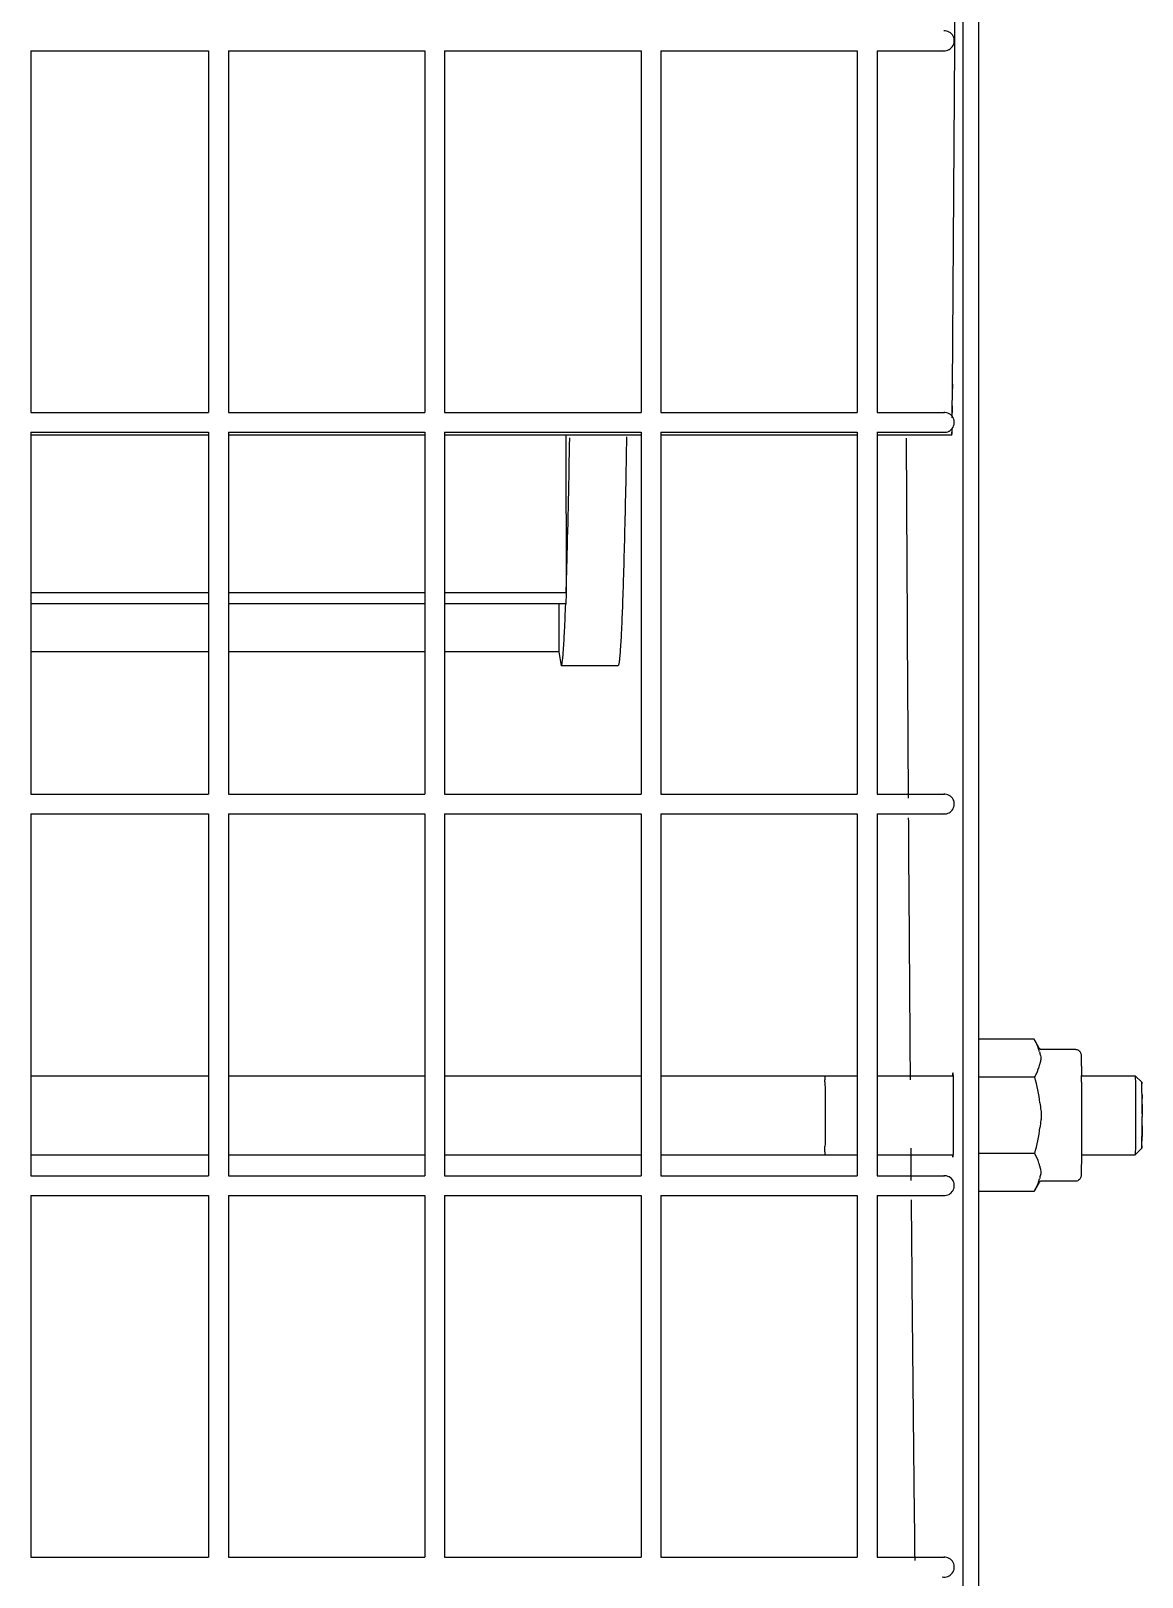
# Model space of a CAD drawing. Header units: millimetres. Extents: x 6781 to 13993, y -7973 to 4183.
# Drawn here: x 8805.3 to 8889.4, y -4946.6 to -4829.5 of the extents above; entities that cross this region are included whole.
import ezdxf

# ---------------------------------------------------------------- set-up
doc = ezdxf.new("R2010")
doc.units = ezdxf.units.MM
doc.header["$LTSCALE"] = 307.34
doc.layers.get('0').update_dxf_attribs({"linetype": 'CONTINUOUS'})

msp = doc.modelspace()

# ---------------------------------------------------------------- linework, layer by layer
at = {"color": 0, "linetype": 'Continuous'}
for p, q in [((8875.01515, -4856.56861), (8875.82287, -4739.6059)), ((8875.82287, -5004.6059), (8875.82287, -4739.60614)), ((8877.02282, -5003.60614), (8877.02282, -4739.60614)), ((8805.25597, -4831.0259), (8805.25597, -4858.4159)), ((8805.25597, -4831.0259), (8818.70532, -4831.0259)), ((8818.70532, -4831.0259), (8818.70532, -4858.4159)), ((8820.20532, -4831.0259), (8820.20532, -4858.4159)), ((8820.20532, -4831.0259), (8835.07461, -4831.0259)), ((8835.07461, -4831.0259), (8835.07461, -4858.4159)), ((8836.57461, -4831.0259), (8836.57461, -4858.4159)), ((8836.57461, -4831.0259), (8851.4439, -4831.0259)), ((8851.4439, -4831.0259), (8851.4439, -4858.4159)), ((8852.9439, -4831.0259), (8852.9439, -4858.4159)), ((8852.9439, -4831.0259), (8867.81318, -4831.0259)), ((8867.81318, -4831.0259), (8867.81318, -4858.4159)), ((8869.31318, -4831.0259), (8869.31318, -4858.4159)), ((8869.31318, -4831.0259), (8874.40628, -4831.0259)), ((8875.0173, -4856.26952), (8875.01488, -4856.60425)), ((8805.25597, -4858.4159), (8818.70532, -4858.4159)), ((8820.20532, -4858.4159), (8835.07461, -4858.4159)), ((8836.57461, -4858.4159), (8851.4439, -4858.4159)), ((8852.9439, -4858.4159), (8867.81318, -4858.4159)), ((8869.31318, -4858.4159), (8874.40628, -4858.4159)), ((8874.99769, -4858.34039), (8874.99623, -4858.45092)), ((8874.99717, -4858.38048), (8874.9966, -4858.42335)), ((8805.25597, -4859.9159), (8805.25597, -4887.3059)), ((8805.25597, -4859.9159), (8818.70532, -4859.9159)), ((8818.70532, -4860.1259), (8805.25597, -4860.1259)), ((8818.70532, -4859.9159), (8818.70532, -4887.3059)), ((8820.20532, -4859.9159), (8820.20532, -4887.3059)), ((8820.20532, -4859.9159), (8835.07461, -4859.9159)), ((8835.07461, -4860.1259), (8820.20532, -4860.1259)), ((8835.07461, -4859.9159), (8835.07461, -4887.3059)), ((8836.57461, -4859.9159), (8836.57461, -4887.3059)), ((8836.57461, -4859.9159), (8851.4439, -4859.9159)), ((8851.4439, -4860.1259), (8836.57461, -4860.1259)), ((8845.73875, -4860.1259), (8845.7686, -4872.06534)), ((8851.4439, -4859.9159), (8851.4439, -4887.3059)), ((8852.9439, -4859.9159), (8852.9439, -4887.3059)), ((8852.9439, -4859.9159), (8867.81318, -4859.9159)), ((8867.81318, -4860.1259), (8852.9439, -4860.1259)), ((8867.81318, -4859.9159), (8867.81318, -4887.3059)), ((8869.31318, -4859.9159), (8869.31318, -4887.3059)), ((8869.31318, -4859.9159), (8874.40628, -4859.9159)), ((8874.94591, -4860.1259), (8869.31318, -4860.1259)), ((8818.70532, -4872.07384), (8805.25597, -4872.07384)), ((8818.70532, -4872.91244), (8805.25597, -4872.91325)), ((8835.07461, -4872.07384), (8820.20532, -4872.07384)), ((8835.07461, -4872.91144), (8820.20532, -4872.91235)), ((8845.76862, -4872.07384), (8836.57461, -4872.07384)), ((8845.73932, -4872.9108), (8836.57461, -4872.91135)), ((8845.22861, -4872.91017), (8845.22417, -4876.52651)), ((8845.76862, -4872.07384), (8845.73933, -4872.91505)), ((8818.70532, -4876.53524), (8805.25597, -4876.53524)), ((8835.07461, -4876.53524), (8820.20532, -4876.53524)), ((8845.22416, -4876.53524), (8836.57461, -4876.53524)), ((8845.22417, -4876.52651), (8845.39175, -4877.60614)), ((8849.69158, -4877.60614), (8845.39177, -4877.60614)), ((8805.25597, -4887.3059), (8818.70532, -4887.3059)), ((8820.20532, -4887.3059), (8835.07461, -4887.3059)), ((8836.57461, -4887.3059), (8851.4439, -4887.3059)), ((8852.9439, -4887.3059), (8867.81318, -4887.3059)), ((8869.31318, -4887.3059), (8874.40628, -4887.3059)), ((8805.25597, -4888.8059), (8805.25597, -4916.1959)), ((8805.25597, -4888.8059), (8818.70532, -4888.8059)), ((8818.70532, -4888.8059), (8818.70532, -4916.1959)), ((8820.20532, -4888.8059), (8820.20532, -4916.1959)), ((8820.20532, -4888.8059), (8835.07461, -4888.8059)), ((8835.07461, -4888.8059), (8835.07461, -4916.1959)), ((8836.57461, -4888.8059), (8836.57461, -4916.1959)), ((8836.57461, -4888.8059), (8851.4439, -4888.8059)), ((8851.4439, -4888.8059), (8851.4439, -4916.1959)), ((8852.9439, -4888.8059), (8852.9439, -4916.1959)), ((8852.9439, -4888.8059), (8867.81318, -4888.8059)), ((8867.81318, -4888.8059), (8867.81318, -4916.1959)), ((8869.31318, -4888.8059), (8869.31318, -4916.1959)), ((8869.31318, -4888.8059), (8874.40628, -4888.8059)), ((8881.19476, -4905.85068), (8877.02282, -4905.85068)), ((8881.2262, -4905.90403), (8881.19476, -4905.85068)), ((8881.59158, -4906.53735), (8881.22601, -4905.90406)), ((8884.34842, -4906.63669), (8881.76401, -4906.63669)), ((8805.25597, -4908.62419), (8818.70532, -4908.62419)), ((8820.20532, -4908.62419), (8835.07461, -4908.62419)), ((8836.57461, -4908.62419), (8851.4439, -4908.62419)), ((8852.9439, -4908.62419), (8867.81318, -4908.62419)), ((8869.31318, -4908.62419), (8875.0587, -4908.62419)), ((8881.24141, -4908.73744), (8877.02282, -4908.73744)), ((8884.78075, -4908.62419), (8888.84823, -4908.62419)), ((8889.34842, -4909.1243), (8888.84849, -4908.62432)), ((8889.34842, -4909.12634), (8889.34821, -4909.12419)), ((8889.36655, -4910.07966), (8889.3683, -4910.35523)), ((8889.3683, -4910.35522), (8889.36655, -4910.07966)), ((8889.37024, -4910.80329), (8889.37083, -4911.01674)), ((8889.37083, -4911.01674), (8889.37024, -4910.80329)), ((8889.37151, -4911.52005), (8889.37151, -4911.72739)), ((8889.36885, -4912.78856), (8889.36729, -4913.06229)), ((8889.36729, -4913.0623), (8889.36885, -4912.78856)), ((8889.37029, -4912.42815), (8889.36885, -4912.78856)), ((8889.36885, -4912.78856), (8889.37029, -4912.42815)), ((8871.86408, -4914.12419), (8871.86817, -4914.62419)), ((8889.34842, -4914.12408), (8888.84849, -4914.62406)), ((8889.35059, -4914.11106), (8889.34994, -4914.11726)), ((8889.34994, -4914.11728), (8889.35059, -4914.11108)), ((8805.25597, -4914.62419), (8818.70532, -4914.62419)), ((8820.20532, -4914.62419), (8835.07461, -4914.62419)), ((8836.57461, -4914.62419), (8851.4439, -4914.62419)), ((8852.9439, -4914.62419), (8867.81318, -4914.62419)), ((8869.31318, -4914.62419), (8875.05697, -4914.62419)), ((8871.86015, -4914.49653), (8871.86427, -4914.99521)), ((8871.86427, -4914.99521), (8871.87732, -4916.55537)), ((8871.86428, -4914.99521), (8871.87732, -4916.55537)), ((8881.24141, -4914.51094), (8877.02282, -4914.51094)), ((8884.78079, -4914.62419), (8888.84823, -4914.62419)), ((8805.25597, -4916.1959), (8818.70532, -4916.1959)), ((8820.20532, -4916.1959), (8835.07461, -4916.1959)), ((8836.57461, -4916.1959), (8851.4439, -4916.1959)), ((8852.9439, -4916.1959), (8867.81318, -4916.1959)), ((8869.31318, -4916.1959), (8874.40628, -4916.1959)), ((8881.19476, -4917.39769), (8877.02282, -4917.39769)), ((8881.19476, -4917.39769), (8881.22609, -4917.34433)), ((8881.59158, -4916.71102), (8881.22601, -4917.34432)), ((8884.34842, -4916.61169), (8881.76401, -4916.61169)), ((8805.25597, -4917.6959), (8805.25597, -4945.0859)), ((8805.25597, -4917.6959), (8818.70532, -4917.6959)), ((8818.70532, -4917.6959), (8818.70532, -4945.0859)), ((8820.20532, -4917.6959), (8820.20532, -4945.0859)), ((8820.20532, -4917.6959), (8835.07461, -4917.6959)), ((8835.07461, -4917.6959), (8835.07461, -4945.0859)), ((8836.57461, -4917.6959), (8836.57461, -4945.0859)), ((8836.57461, -4917.6959), (8851.4439, -4917.6959)), ((8851.4439, -4917.6959), (8851.4439, -4945.0859)), ((8852.9439, -4917.6959), (8852.9439, -4945.0859)), ((8852.9439, -4917.6959), (8867.81318, -4917.6959)), ((8867.81318, -4917.6959), (8867.81318, -4945.0859)), ((8869.31318, -4917.6959), (8869.31318, -4945.0859)), ((8869.31318, -4917.6959), (8874.40628, -4917.6959)), ((8805.25597, -4945.0859), (8818.70532, -4945.0859)), ((8820.20532, -4945.0859), (8835.07461, -4945.0859)), ((8836.57461, -4945.0859), (8851.4439, -4945.0859)), ((8852.9439, -4945.0859), (8867.81318, -4945.0859)), ((8869.31318, -4945.0859), (8874.40628, -4945.0859))]:
    msp.add_line(p, q, dxfattribs=at)
for centre, radius, start, end in [((8874.4065, -4830.2759), 0.75, 257.1428571, 93.5651173), ((8507.63897, -4853.87681), 367.38603, 359.3722521, 359.5801963), ((8508.6444, -4853.88776), 366.38055, 359.3722374, 359.5751817), ((8643.59017, -4855.34052), 231.42696, 359.2473567, 359.3658485), ((8874.4065, -4859.1659), 0.75, 257.1428571, 93.5651173), ((8717.15052, -4856.31951), 157.8601, 359.097033, 359.2263778), ((8714.03788, -4856.27307), 160.97308, 359.1047116, 359.2346214), ((8874.4065, -4888.0559), 0.75, 257.1428571, 93.5651173), ((8826.93519, -4909.65096), 38.43314, 0.8207916, 1.0597369), ((8640.28835, -4910.58586), 244.50033, 0.3434264, 0.4605724), ((8874.75897, -4909.64971), 14.60201, 1.0107193, 1.5647805), ((8874.76371, -4909.64963), 14.59727, 1.0106564, 1.5648862), ((8854.42243, -4910.02827), 34.94207, 0.7608519, 1.0431427), ((8854.41056, -4910.02848), 34.95394, 0.7609156, 1.043105), ((8824.12637, -4910.43846), 65.24091, 0.5613728, 0.7677483), ((8824.15115, -4910.43819), 65.21613, 0.5613369, 0.7677894), ((8782.86185, -4910.85029), 106.50748, 0.4145678, 0.565416), ((8782.81551, -4910.85072), 106.55383, 0.414611, 0.5653912), ((8690.5694, -4911.43768), 198.80185, 0.182837, 0.3119724), ((8690.53305, -4911.43786), 198.8382, 0.1828528, 0.3119639), ((8637.33167, -4911.63932), 252.03985, 359.8206762, 359.9799787), ((8637.33654, -4911.63934), 252.03499, 359.820677, 359.9799828), ((8834.77954, -4913.72554), 30.58777, 358.7358353, 359.2107882), ((8802.88335, -4913.24614), 62.48754, 359.174093, 359.3308639), ((8862.72511, -4913.35326), 26.63835, 358.7431568, 359.2468757), ((8862.71738, -4913.35314), 26.64608, 358.7432422, 359.2468245), ((8834.7016, -4912.94284), 54.66484, 359.2028181, 359.33383), ((8834.71254, -4912.943), 54.6539, 359.2028111, 359.3338507), ((8874.4065, -4916.9459), 0.75, 257.1428571, 93.5651173), ((8874.4065, -4945.8359), 0.75, 257.1428571, 93.5651173)]:
    msp.add_arc(centre, radius, start, end, dxfattribs=at)
for points, knots in [([(8875.00296, -4857.90194), (8875.00213, -4857.97679), (8875.00044, -4858.12294), (8874.99862, -4858.2691), (8874.99769, -4858.34039)], [0, 0, 0, 0, 0.51215921, 1, 1, 1, 1]), ([(8850.34504, -4860.24795), (8850.32144, -4861.58343), (8850.2742, -4864.08651), (8850.19686, -4867.58509), (8850.1179, -4870.56694), (8850.03839, -4873.02389), (8849.95789, -4874.93925), (8849.88755, -4876.20873), (8849.8253, -4876.93265), (8849.78658, -4877.29765), (8849.74808, -4877.47408), (8849.71872, -4877.60584), (8849.69162, -4877.60598)], [0, 0, 0, 0, 0.2304611, 0.431970857, 0.603760636, 0.745229963, 0.855842012, 0.935227163, 0.963129439, 0.983147054, 0.995324507, 1, 1, 1, 1]), ([(8874.96799, -4859.82674), (8874.96527, -4859.90139), (8874.93462, -4859.96506), (8874.97129, -4860.1259), (8874.94591, -4860.1259)], [0, 0, 0, 0, 0.746407087, 1, 1, 1, 1]), ([(8874.94933, -4860.11855), (8874.9489, -4860.12036), (8874.94838, -4860.12262), (8874.94669, -4860.12563), (8874.94588, -4860.12559)], [0, 0, 0, 0, 0.696976781, 1, 1, 1, 1]), ([(8874.96799, -4859.8267), (8874.96557, -4859.89307), (8874.95936, -4859.98994), (8874.95664, -4860.08831), (8874.94933, -4860.11855)], [0, 0, 0, 0, 0.681019202, 1, 1, 1, 1]), ([(8874.97354, -4859.6532), (8874.97267, -4859.68373), (8874.97094, -4859.74157), (8874.96898, -4859.7994), (8874.96799, -4859.8267)], [0, 0, 0, 0, 0.527931813, 1, 1, 1, 1]), ([(8845.7686, -4872.06534), (8845.79464, -4871.28473), (8845.91066, -4867.37464), (8845.98825, -4863.46352), (8846.04372, -4860.33326)], [0, 0, 0, 0, 0.199663272, 1, 1, 1, 1]), ([(8871.51496, -4860.36727), (8871.52615, -4862.69794), (8871.57134, -4871.78209), (8871.62303, -4880.86622), (8871.66569, -4887.61966)], [0, 0, 0, 0, 0.256563741, 1, 1, 1, 1]), ([(8871.51496, -4860.36727), (8871.52615, -4862.69793), (8871.57134, -4871.78209), (8871.62303, -4880.86622), (8871.66569, -4887.61966)], [0, 0, 0, 0, 0.256563761, 1, 1, 1, 1]), ([(8845.39175, -4877.6061), (8845.42035, -4877.60623), (8845.44961, -4877.46441), (8845.49022, -4877.27784), (8845.52971, -4876.88756), (8845.59433, -4876.11541), (8845.66665, -4874.76027), (8845.71445, -4873.58985), (8845.73931, -4872.90654)], [0, 0, 0, 0, 0.018155467, 0.065908711, 0.144486179, 0.254034905, 0.565842773, 1, 1, 1, 1]), ([(8871.6752, -4889.1132), (8871.68607, -4890.80925), (8871.72949, -4897.41784), (8871.77725, -4904.02639), (8871.81556, -4908.93889)], [0, 0, 0, 0, 0.256643282, 1, 1, 1, 1]), ([(8871.6752, -4889.1132), (8871.68607, -4890.80925), (8871.72949, -4897.41784), (8871.77725, -4904.0264), (8871.81557, -4908.93889)], [0, 0, 0, 0, 0.256643306, 1, 1, 1, 1]), ([(8881.60654, -4906.82431), (8881.58853, -4906.74577), (8881.49812, -4906.42511), (8881.35206, -4906.12241), (8881.22601, -4905.90406)], [0, 0, 0, 0, 0.242188502, 1, 1, 1, 1]), ([(8881.59158, -4906.53735), (8881.59541, -4906.54399), (8881.61433, -4906.5728), (8881.64106, -4906.59657), (8881.66426, -4906.60997)], [0, 0, 0, 0, 0.222444064, 1, 1, 1, 1]), ([(8881.68425, -4907.10492), (8881.70136, -4907.16661), (8881.73147, -4907.29352), (8881.70552, -4907.42136), (8881.69036, -4907.48322)], [0, 0, 0, 0, 0.501257282, 1, 1, 1, 1]), ([(8884.34842, -4906.63669), (8884.40069, -4906.63669), (8884.50595, -4906.6575), (8884.59492, -4906.71734), (8884.63166, -4906.75405)], [0, 0, 0, 0, 0.501614899, 1, 1, 1, 1]), ([(8884.63168, -4906.75406), (8884.68168, -4906.80406), (8884.73217, -4906.89277), (8884.75221, -4907.01882), (8884.7572, -4907.11986), (8884.76201, -4907.25642), (8884.7662, -4907.43862), (8884.77034, -4907.66958), (8884.77587, -4908.06903), (8884.77894, -4908.39126), (8884.78079, -4908.62046)], [0, 0, 0, 0, 0.111897028, 0.151622379, 0.201746163, 0.271794546, 0.367892957, 0.490095251, 0.637315638, 1, 1, 1, 1]), ([(8881.24141, -4908.73744), (8881.28561, -4908.65867), (8881.44794, -4908.34986), (8881.57168, -4908.01775), (8881.62172, -4907.76381)], [0, 0, 0, 0, 0.258697504, 1, 1, 1, 1]), ([(8865.34925, -4908.62427), (8865.35602, -4908.62433), (8865.34714, -4908.66671), (8865.36053, -4908.71151), (8865.35726, -4908.81875), (8865.3609, -4908.89456), (8865.36175, -4908.94014)], [0, 0, 0, 0, 0.064243121, 0.254156684, 0.567625725, 1, 1, 1, 1]), ([(8865.36438, -4909.1004), (8865.36681, -4909.26778), (8865.37571, -4910.1503), (8865.37741, -4911.03287), (8865.37722, -4911.74803)], [0, 0, 0, 0, 0.189672622, 1, 1, 1, 1]), ([(8875.03834, -4908.59882), (8875.03957, -4908.55083), (8875.06043, -4908.51017), (8875.0322, -4908.40614), (8875.04854, -4908.40614)], [0, 0, 0, 0, 0.746135151, 1, 1, 1, 1]), ([(8875.04854, -4908.40614), (8875.06503, -4908.40614), (8875.03647, -4908.5112), (8875.05754, -4908.55226), (8875.05878, -4908.60073)], [0, 0, 0, 0, 0.253871373, 1, 1, 1, 1]), ([(8875.06689, -4909.08263), (8875.07142, -4909.46083), (8875.08135, -4911.15702), (8875.08287, -4912.85335), (8875.06638, -4914.17124)], [0, 0, 0, 0, 0.22298118, 1, 1, 1, 1]), ([(8884.78429, -4909.12035), (8884.78672, -4909.51955), (8884.7934, -4911.18827), (8884.792, -4912.85703), (8884.7843, -4914.12653)], [0, 0, 0, 0, 0.239228207, 1, 1, 1, 1]), ([(8888.84849, -4908.62436), (8888.85638, -4908.63234), (8888.84678, -4908.68121), (8888.86134, -4908.76619), (8888.85845, -4908.91739), (8888.86238, -4909.03321), (8888.86336, -4909.10065)], [0, 0, 0, 0, 0.070636515, 0.263754998, 0.575497581, 1, 1, 1, 1]), ([(8888.86336, -4909.10065), (8888.86579, -4909.26808), (8888.87468, -4910.15051), (8888.87647, -4911.033), (8888.87619, -4911.74803)], [0, 0, 0, 0, 0.18974165, 1, 1, 1, 1]), ([(8889.35241, -4909.16518), (8889.35191, -4909.1553), (8889.34927, -4909.14287), (8889.3511, -4909.12704), (8889.34842, -4909.12434)], [0, 0, 0, 0, 0.72220338, 1, 1, 1, 1]), ([(8889.34843, -4909.12436), (8889.35108, -4909.12709), (8889.3493, -4909.14286), (8889.35191, -4909.15533), (8889.35241, -4909.1652)], [0, 0, 0, 0, 0.278164743, 1, 1, 1, 1]), ([(8889.35554, -4909.25097), (8889.35508, -4909.23474), (8889.3542, -4909.20614), (8889.35304, -4909.17754), (8889.35241, -4909.16518)], [0, 0, 0, 0, 0.567510594, 1, 1, 1, 1]), ([(8889.35241, -4909.1652), (8889.35304, -4909.17756), (8889.3542, -4909.20616), (8889.35508, -4909.23476), (8889.35554, -4909.25099)], [0, 0, 0, 0, 0.432514893, 1, 1, 1, 1]), ([(8865.37722, -4911.74803), (8865.37711, -4911.96008), (8865.37601, -4912.7027), (8865.37287, -4913.44534), (8865.36663, -4913.97589)], [0, 0, 0, 0, 0.285536361, 1, 1, 1, 1]), ([(8881.71063, -4911.24585), (8881.72701, -4911.37129), (8881.75511, -4911.62415), (8881.72701, -4911.87701), (8881.71063, -4912.00245)], [0, 0, 0, 0, 0.499997305, 1, 1, 1, 1]), ([(8888.87619, -4911.74803), (8888.8761, -4911.98386), (8888.87469, -4912.78375), (8888.87155, -4913.58368), (8888.86336, -4914.1477)], [0, 0, 0, 0, 0.294819809, 1, 1, 1, 1]), ([(8884.7843, -4914.12653), (8884.78404, -4914.1697), (8884.78299, -4914.33611), (8884.7818, -4914.50252), (8884.7808, -4914.62576)], [0, 0, 0, 0, 0.259415405, 1, 1, 1, 1]), ([(8888.86336, -4914.1477), (8888.86238, -4914.21515), (8888.85841, -4914.33093), (8888.86143, -4914.48227), (8888.84664, -4914.56702), (8888.85649, -4914.61614), (8888.84849, -4914.62402)], [0, 0, 0, 0, 0.424509871, 0.736238662, 0.929335601, 1, 1, 1, 1]), ([(8889.34821, -4914.12415), (8889.34885, -4914.12416), (8889.34926, -4914.12073), (8889.34972, -4914.11901), (8889.34994, -4914.11728)], [0, 0, 0, 0, 0.268232658, 1, 1, 1, 1]), ([(8889.34994, -4914.11726), (8889.34974, -4914.11884), (8889.3493, -4914.12101), (8889.34895, -4914.12353), (8889.34842, -4914.12403)], [0, 0, 0, 0, 0.685435044, 1, 1, 1, 1]), ([(8889.35393, -4914.0476), (8889.35346, -4914.06035), (8889.35258, -4914.08152), (8889.35135, -4914.10267), (8889.35059, -4914.11106)], [0, 0, 0, 0, 0.602438849, 1, 1, 1, 1]), ([(8889.35059, -4914.11108), (8889.35135, -4914.10269), (8889.35258, -4914.08154), (8889.35346, -4914.06037), (8889.35393, -4914.04761)], [0, 0, 0, 0, 0.397582594, 1, 1, 1, 1]), ([(8889.36729, -4913.06229), (8889.36698, -4913.1095), (8889.36576, -4913.28154), (8889.36421, -4913.45358), (8889.36275, -4913.57841)], [0, 0, 0, 0, 0.274414629, 1, 1, 1, 1]), ([(8889.36275, -4913.57842), (8889.3632, -4913.53983), (8889.36506, -4913.36779), (8889.36641, -4913.19575), (8889.36729, -4913.0623)], [0, 0, 0, 0, 0.224295621, 1, 1, 1, 1]), ([(8865.35986, -4914.40037), (8865.35858, -4914.45612), (8865.33407, -4914.50297), (8865.36818, -4914.62428), (8865.34925, -4914.62411)], [0, 0, 0, 0, 0.746635264, 1, 1, 1, 1]), ([(8875.04854, -4914.80614), (8875.03697, -4914.80614), (8875.05536, -4914.73263), (8875.04098, -4914.70374), (8875.03992, -4914.66973)], [0, 0, 0, 0, 0.253772555, 1, 1, 1, 1]), ([(8875.05711, -4914.6711), (8875.05605, -4914.70476), (8875.04183, -4914.73337), (8875.05999, -4914.80614), (8875.04854, -4914.80614)], [0, 0, 0, 0, 0.746227482, 1, 1, 1, 1]), ([(8881.62172, -4915.48457), (8881.60535, -4915.40146), (8881.51964, -4915.06222), (8881.37091, -4914.74171), (8881.24141, -4914.51094)], [0, 0, 0, 0, 0.242469824, 1, 1, 1, 1]), ([(8884.7808, -4914.62576), (8884.77895, -4914.85525), (8884.77588, -4915.17791), (8884.77036, -4915.57788), (8884.76621, -4915.80916), (8884.76202, -4915.99161), (8884.75721, -4916.12834), (8884.75221, -4916.22946), (8884.73219, -4916.35556), (8884.6817, -4916.44429), (8884.63168, -4916.49432)], [0, 0, 0, 0, 0.362738889, 0.509991351, 0.63222368, 0.728346326, 0.798408624, 0.848521754, 0.888180147, 1, 1, 1, 1]), ([(8881.226, -4917.34431), (8881.26901, -4917.26977), (8881.42748, -4916.97766), (8881.55143, -4916.66433), (8881.60654, -4916.42406)], [0, 0, 0, 0, 0.258772085, 1, 1, 1, 1]), ([(8881.69036, -4915.76518), (8881.70552, -4915.82704), (8881.73147, -4915.95488), (8881.70136, -4916.08179), (8881.68425, -4916.14347)], [0, 0, 0, 0, 0.498745652, 1, 1, 1, 1]), ([(8884.63165, -4916.49434), (8884.59494, -4916.53105), (8884.50595, -4916.59086), (8884.40071, -4916.61169), (8884.34842, -4916.61169)], [0, 0, 0, 0, 0.498216168, 1, 1, 1, 1]), ([(8881.66426, -4916.63841), (8881.65617, -4916.64308), (8881.62753, -4916.66238), (8881.60414, -4916.68925), (8881.59158, -4916.71102)], [0, 0, 0, 0, 0.270950748, 1, 1, 1, 1]), ([(8871.88987, -4918.03363), (8871.9105, -4920.44531), (8871.99129, -4929.54692), (8872.08408, -4938.64843), (8872.16168, -4945.33818)], [0, 0, 0, 0, 0.264971822, 1, 1, 1, 1]), ([(8871.88987, -4918.03364), (8871.9105, -4920.44531), (8871.99129, -4929.54693), (8872.08407, -4938.64844), (8872.16168, -4945.3382)], [0, 0, 0, 0, 0.264971767, 1, 1, 1, 1])]:
    msp.add_open_spline(points, degree=3, knots=knots, dxfattribs=at)
for points in [[(8881.60654, -4906.82431), (8881.62824, -4906.91891), (8881.65831, -4907.0114), (8881.68425, -4907.10492)], [(8881.66428, -4906.60998), (8881.69408, -4906.62719), (8881.72959, -4906.63669), (8881.76401, -4906.63669)], [(8881.69036, -4907.48322), (8881.66744, -4907.57674), (8881.64034, -4907.66934), (8881.62172, -4907.76381)], [(8875.05878, -4908.60073), (8875.0629, -4908.76133), (8875.06497, -4908.92199), (8875.06689, -4909.08263)], [(8881.63746, -4910.68469), (8881.56724, -4910.02605), (8881.42511, -4909.37383), (8881.24141, -4908.73744)], [(8881.63746, -4910.68469), (8881.65745, -4910.87226), (8881.6862, -4911.0588), (8881.71063, -4911.24585)], [(8889.37083, -4911.01674), (8889.37122, -4911.18451), (8889.37144, -4911.35228), (8889.37151, -4911.52005)], [(8889.37151, -4911.52006), (8889.37144, -4911.35229), (8889.37122, -4911.18451), (8889.37083, -4911.01674)], [(8881.24141, -4914.51094), (8881.42511, -4913.87455), (8881.56724, -4913.22233), (8881.63746, -4912.56369)], [(8881.71063, -4912.00245), (8881.6862, -4912.18953), (8881.65746, -4912.37609), (8881.63746, -4912.56369)], [(8875.06638, -4914.17124), (8875.0643, -4914.33788), (8875.06231, -4914.50453), (8875.05711, -4914.6711)], [(8889.35705, -4913.93755), (8889.35621, -4913.97424), (8889.35528, -4914.01092), (8889.35393, -4914.0476)], [(8889.35393, -4914.04761), (8889.35528, -4914.01094), (8889.35621, -4913.97425), (8889.35705, -4913.93756)], [(8881.68425, -4916.14347), (8881.65831, -4916.23699), (8881.62824, -4916.32947), (8881.60654, -4916.42406)], [(8881.62172, -4915.48457), (8881.64034, -4915.57904), (8881.66744, -4915.67165), (8881.69036, -4915.76518)], [(8881.76401, -4916.61169), (8881.72961, -4916.61169), (8881.69413, -4916.62118), (8881.66433, -4916.63835)]]:
    msp.add_open_spline(points, degree=3, dxfattribs=at)

doc.saveas('drawing.dxf')
